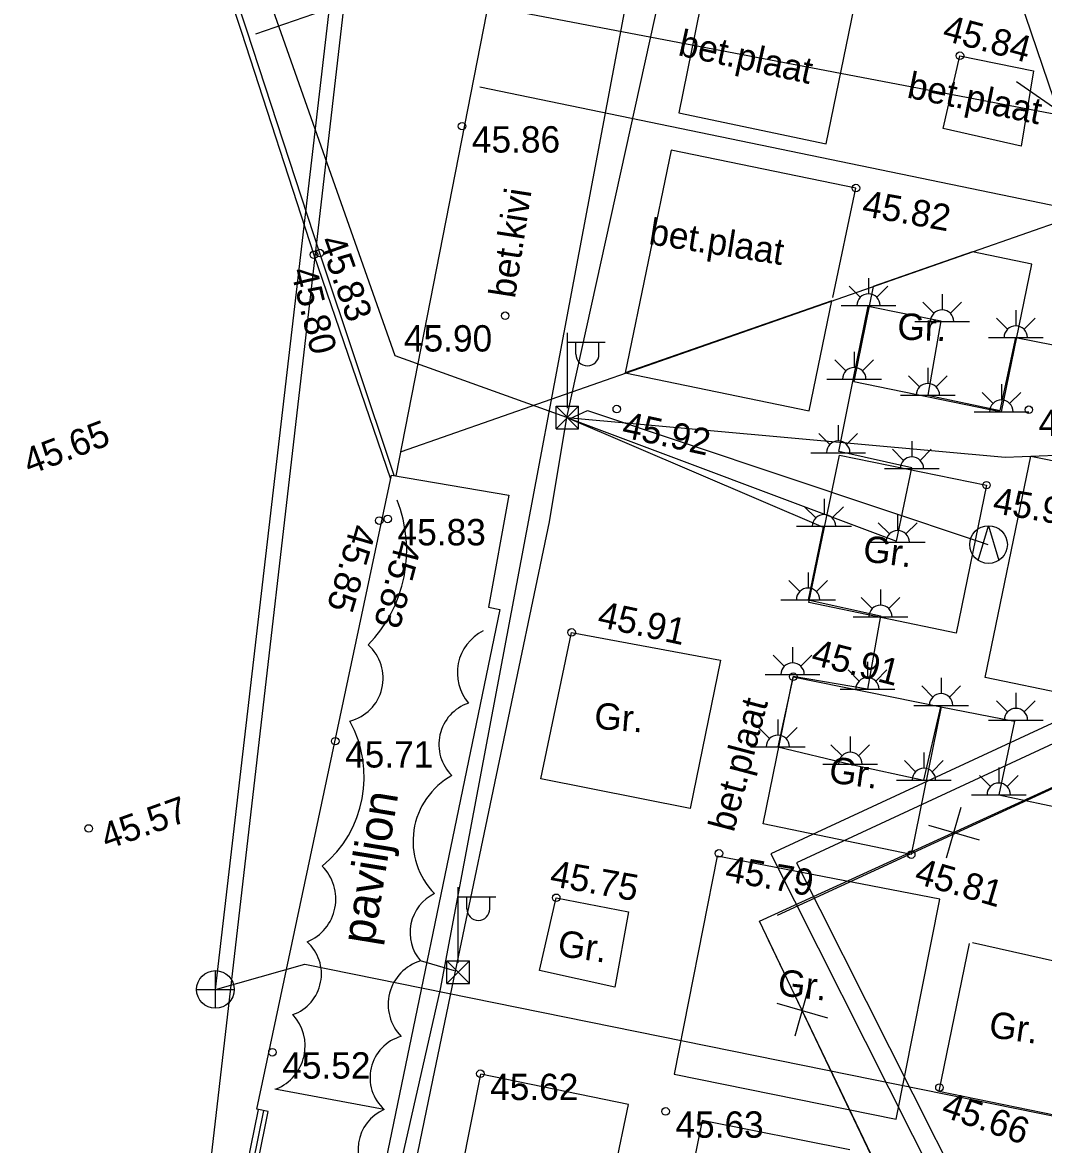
# Model space of a CAD drawing. Extents: x 641435 to 642280, y 6455888 to 6456393.
# Drawn here: x 641909.05 to 641936.15, y 6456155.4 to 6456185.18 of the extents above; entities that cross this region are included whole.
import ezdxf

# ---------------------------------------------------------------- set-up
doc = ezdxf.new("R2010")
doc.units = 0
for name, color, linetype in [('DTRASS', 7, 'Continuous'), ('ELRAJATIS', 7, 'Continuous'), ('KORGUS-EH2000', 7, 'Continuous'), ('MPKAABEL', 7, 'Continuous'), ('POST', 7, 'Continuous'), ('RAJATIS', 7, 'Continuous'), ('SKKAEV', 7, 'Continuous'), ('SKTRASS', 7, 'Continuous'), ('TEE', 7, 'Continuous'), ('TRUUP', 7, 'Continuous'), ('TTRASS', 7, 'Continuous'), ('VTRASS', 7, 'Continuous')]:
    doc.layers.add(name, color=color, linetype=linetype)

msp = doc.modelspace()

# ---------------------------------------------------------------- linework, layer by layer
at = {"layer": 'DTRASS'}
msp.add_line((641936.897, 6456182.579), (641935.427, 6456183.602), dxfattribs=at)
for points in [[(641929.088, 6456161.485), (641942.375, 6456167.611)], [(641936.729, 6456144.371), (641928.851, 6456160.823)]]:
    msp.add_lwpolyline(points, dxfattribs=at)
at = {"layer": 'ELRAJATIS'}
for p, q in [((641934.415, 6456170.903), (641934.687, 6456171.822)), ((641934.687, 6456171.822), (641934.96, 6456170.903))]:
    msp.add_line(p, q, dxfattribs=at)
msp.add_circle((641934.687, 6456171.322), 0.5, dxfattribs=at)
at = {"layer": 'KORGUS-EH2000'}
for centre in [(641933.929, 6456184.297), (641920.714, 6456182.426), (641931.169, 6456180.783), (641916.782, 6456179.013), (641916.939, 6456179.058), (641921.858, 6456177.395), (641924.82, 6456174.918), (641935.757, 6456174.902), (641934.634, 6456172.899), (641918.742, 6456172.001), (641918.742, 6456172.001), (641918.517, 6456171.958), (641923.621, 6456168.992), (641929.504, 6456167.815), (641917.349, 6456166.104), (641910.804, 6456163.787), (641927.531, 6456163.126), (641932.635, 6456163.092), (641923.213, 6456161.947), (641915.681, 6456157.848), (641921.199, 6456157.278), (641933.385, 6456156.91), (641926.117, 6456156.279)]:
    msp.add_circle(centre, 0.1, dxfattribs=at)
at = {"layer": 'MPKAABEL'}
for points in [[(641923.499, 6456174.695), (641926.093, 6456186.498), (641926.592, 6456189.338)], [(641915.109, 6456187.175), (641918.926, 6456176.338), (641923.579, 6456174.668)], [(641952.97, 6456162.83), (641952.426, 6456164.798), (641951.593, 6456166.789), (641951.151, 6456168.552), (641950.186, 6456170.735), (641949.597, 6456172.57), (641948.823, 6456174.682), (641948.22, 6456176.476), (641947.425, 6456178.637), (641946.827, 6456180.528), (641946.012, 6456182.596), (641943.901, 6456182.093), (641942.026, 6456181.187), (641940.256, 6456180.793), (641938.068, 6456179.766), (641937.466, 6456180.08), (641935.525, 6456185.79)], [(641923.499, 6456174.695), (641932.247, 6456171.408), (641932.648, 6456173.355), (641930.712, 6456173.789), (641931.098, 6456175.691), (641931.494, 6456177.651), (641933.421, 6456177.257), (641933.077, 6456175.287), (641935, 6456174.883), (641935.41, 6456176.816), (641937.352, 6456176.44), (641936.963, 6456174.481), (641938.943, 6456174.079), (641939.321, 6456176.043), (641941.252, 6456175.627), (641940.991, 6456173.619), (641942.857, 6456173.282), (641943.205, 6456175.225)], [(641923.499, 6456174.695), (641935.133, 6456173.638), (641936.48, 6456173.698), (641938.543, 6456173.106), (641941.108, 6456172.579), (641944.909, 6456172.813), (641945.234, 6456174.802), (641947.127, 6456174.43), (641946.92, 6456172.475), (641946.467, 6456170.456), (641944.476, 6456170.89), (641944.001, 6456168.949), (641946.075, 6456168.549), (641945.673, 6456166.594), (641943.672, 6456166.98), (641943.271, 6456165.025), (641945.198, 6456164.59), (641944.828, 6456162.668), (641942.826, 6456163.046)], [(641923.579, 6456174.668), (641924.047, 6456174.881), (641934.411, 6456171.413), (641934.669, 6456171.321)], [(641920.543, 6456160.003), (641923.036, 6456171.922), (641923.499, 6456174.695)], [(641923.499, 6456174.695), (641930.295, 6456171.782), (641929.897, 6456169.857), (641931.82, 6456169.427), (641931.473, 6456167.48), (641929.501, 6456167.817), (641929.095, 6456165.953), (641931.018, 6456165.498), (641932.972, 6456165.073), (641933.419, 6456167.012), (641935.378, 6456166.639), (641934.959, 6456164.681), (641936.878, 6456164.276), (641937.337, 6456166.207), (641939.291, 6456165.783), (641938.841, 6456163.875), (641940.817, 6456163.462), (641941.214, 6456165.327)], [(641920.516, 6456160.008), (641919.614, 6456160.272)], [(641917.5, 6456145.275), (641919.937, 6456157.104), (641920.543, 6456160.003)], [(641918.646, 6456156.329), (641915.743, 6456156.868)]]:
    msp.add_lwpolyline(points, dxfattribs=at)
for centre, radius, start, end in [((641915.647, 6456171.171), 3.597, 315.6783, 21.7135), ((641921.832, 6456167.919), 1.244, 116.7591, 220.3418), ((641917.445, 6456167.775), 1.175, 284.2874, 48.6934), ((641921.257, 6456166.017), 1.159, 108.7928, 225.5049), ((641915.045, 6456165.153), 3.072, 309.6181, 28.8858), ((641921.395, 6456163.45), 1.982, 118.6163, 224.625), ((641916.132, 6456161.916), 1.232, 292.5071, 44.9503), ((641920.478, 6456161.024), 1.146, 115.543, 221.0356), ((641915.832, 6456159.926), 1.149, 289.9294, 47.7939), ((641919.958, 6456159.115), 1.207, 106.5861, 224.5399), ((641915.321, 6456158.014), 1.228, 292.1338, 42.6679), ((641919.407, 6456157.174), 1.137, 105.7646, 228.0016), ((641919.109, 6456155.269), 1.157, 113.5714, 229.3678)]:
    msp.add_arc(centre, radius, start, end, dxfattribs=at)
at = {"layer": 'POST'}
for p, q in [((641931.501, 6456178.391), (641931.501, 6456177.976)), ((641930.987, 6456178.178), (641931.281, 6456177.885)), ((641932.014, 6456178.178), (641931.721, 6456177.885)), ((641932.942, 6456177.754), (641933.235, 6456177.461)), ((641933.455, 6456177.967), (641933.455, 6456177.552)), ((641933.969, 6456177.754), (641933.675, 6456177.461)), ((641930.775, 6456177.665), (641932.227, 6456177.665)), ((641935.41, 6456177.543), (641935.41, 6456177.128)), ((641932.729, 6456177.241), (641934.182, 6456177.241)), ((641934.896, 6456177.33), (641935.19, 6456177.036)), ((641935.923, 6456177.33), (641935.63, 6456177.036)), ((641923.508, 6456174.943), (641923.508, 6456176.943)), ((641923.508, 6456176.693), (641924.508, 6456176.693)), ((641923.734, 6456176.372), (641923.734, 6456176.693)), ((641924.347, 6456176.372), (641924.347, 6456176.693)), ((641934.684, 6456176.816), (641936.136, 6456176.816)), ((641931.122, 6456176.438), (641931.122, 6456176.023)), ((641930.609, 6456176.225), (641930.902, 6456175.931)), ((641931.636, 6456176.225), (641931.342, 6456175.931)), ((641933.077, 6456176.013), (641933.077, 6456175.598)), ((641930.396, 6456175.711), (641931.849, 6456175.711)), ((641932.563, 6456175.801), (641932.857, 6456175.507)), ((641933.59, 6456175.801), (641933.297, 6456175.507)), ((641934.515, 6456175.362), (641934.808, 6456175.069)), ((641935.028, 6456175.575), (641935.028, 6456175.16)), ((641935.542, 6456175.362), (641935.248, 6456175.069)), ((641932.351, 6456175.287), (641933.803, 6456175.287)), ((641923.808, 6456174.993), (641923.208, 6456174.393)), ((641923.808, 6456174.393), (641923.208, 6456174.993)), ((641923.208, 6456174.993), (641923.808, 6456174.993)), ((641923.208, 6456174.393), (641923.208, 6456174.993)), ((641923.808, 6456174.393), (641923.808, 6456174.993)), ((641934.302, 6456174.848), (641935.755, 6456174.848)), ((641923.508, 6456174.693), (641923.508, 6456174.693)), ((641930.699, 6456174.487), (641930.699, 6456174.072)), ((641923.208, 6456174.393), (641923.808, 6456174.393)), ((641930.185, 6456174.274), (641930.479, 6456173.981)), ((641931.213, 6456174.274), (641930.919, 6456173.981)), ((641932.653, 6456174.063), (641932.653, 6456173.648)), ((641929.973, 6456173.761), (641931.425, 6456173.761)), ((641932.14, 6456173.85), (641932.433, 6456173.557)), ((641933.167, 6456173.85), (641932.874, 6456173.557)), ((641931.927, 6456173.337), (641933.38, 6456173.337)), ((641930.321, 6456172.534), (641930.321, 6456172.119)), ((641929.807, 6456172.321), (641930.1, 6456172.028)), ((641930.834, 6456172.321), (641930.541, 6456172.028)), ((641932.275, 6456172.11), (641932.275, 6456171.695)), ((641929.594, 6456171.808), (641931.047, 6456171.808)), ((641931.761, 6456171.897), (641932.055, 6456171.603)), ((641932.789, 6456171.897), (641932.495, 6456171.603)), ((641931.549, 6456171.383), (641933.001, 6456171.383)), ((641929.384, 6456170.371), (641929.677, 6456170.077)), ((641929.897, 6456170.583), (641929.897, 6456170.168)), ((641930.411, 6456170.371), (641930.117, 6456170.077)), ((641931.82, 6456170.128), (641931.82, 6456169.713)), ((641929.171, 6456169.857), (641930.623, 6456169.857)), ((641931.306, 6456169.915), (641931.6, 6456169.621)), ((641932.333, 6456169.915), (641932.04, 6456169.621)), ((641931.093, 6456169.401), (641932.546, 6456169.401)), ((641929.487, 6456168.598), (641929.487, 6456168.183)), ((641928.973, 6456168.386), (641929.267, 6456168.092)), ((641930, 6456168.386), (641929.707, 6456168.092)), ((641930.96, 6456167.993), (641931.253, 6456167.7)), ((641931.473, 6456168.206), (641931.473, 6456167.791)), ((641931.987, 6456167.993), (641931.693, 6456167.7)), ((641928.76, 6456167.872), (641930.213, 6456167.872)), ((641933.428, 6456167.782), (641933.428, 6456167.367)), ((641930.747, 6456167.48), (641932.199, 6456167.48)), ((641932.914, 6456167.569), (641933.208, 6456167.275)), ((641933.941, 6456167.569), (641933.648, 6456167.275)), ((641935.414, 6456167.389), (641935.414, 6456166.974)), ((641932.701, 6456167.055), (641934.154, 6456167.055)), ((641934.901, 6456167.176), (641935.194, 6456166.883)), ((641935.928, 6456167.176), (641935.634, 6456166.883)), ((641928.582, 6456166.467), (641928.875, 6456166.173)), ((641929.095, 6456166.68), (641929.095, 6456166.265)), ((641929.609, 6456166.467), (641929.315, 6456166.173)), ((641934.688, 6456166.663), (641936.14, 6456166.663)), ((641931.018, 6456166.224), (641931.018, 6456165.809)), ((641928.369, 6456165.953), (641929.822, 6456165.953)), ((641930.504, 6456166.011), (641930.798, 6456165.718)), ((641931.531, 6456166.011), (641931.238, 6456165.718)), ((641932.459, 6456165.587), (641932.752, 6456165.293)), ((641932.972, 6456165.8), (641932.972, 6456165.385)), ((641933.486, 6456165.587), (641933.192, 6456165.293)), ((641930.292, 6456165.498), (641931.744, 6456165.498)), ((641934.959, 6456165.407), (641934.959, 6456164.992)), ((641932.246, 6456165.073), (641933.699, 6456165.073)), ((641934.445, 6456165.194), (641934.739, 6456164.901)), ((641935.472, 6456165.194), (641935.179, 6456164.901)), ((641934.233, 6456164.681), (641935.685, 6456164.681)), ((641920.613, 6456160.225), (641920.613, 6456162.225)), ((641920.613, 6456161.975), (641921.613, 6456161.975)), ((641920.84, 6456161.654), (641920.84, 6456161.975)), ((641921.452, 6456161.654), (641921.452, 6456161.975)), ((641920.913, 6456160.275), (641920.313, 6456159.675)), ((641920.913, 6456159.675), (641920.313, 6456160.275)), ((641920.313, 6456160.275), (641920.913, 6456160.275)), ((641920.313, 6456159.675), (641920.313, 6456160.275)), ((641920.913, 6456159.675), (641920.913, 6456160.275)), ((641920.613, 6456159.975), (641920.613, 6456159.975)), ((641920.313, 6456159.675), (641920.913, 6456159.675))]:
    msp.add_line(p, q, dxfattribs=at)
for centre, radius, start, end in [((641931.501, 6456177.665), 0.311, 0.0035, 179.9965), ((641933.455, 6456177.24), 0.311, 0.0035, 179.9965), ((641935.41, 6456176.816), 0.311, 0.0035, 179.9965), ((641924.041, 6456176.372), 0.306, 180, 0), ((641931.122, 6456175.711), 0.311, 0.0035, 179.9965), ((641933.077, 6456175.287), 0.311, 0.0035, 179.9965), ((641935.028, 6456174.848), 0.311, 0.0035, 179.9965), ((641930.699, 6456173.761), 0.311, 0.0035, 179.9965), ((641932.653, 6456173.337), 0.311, 0.0035, 179.9965), ((641930.321, 6456171.808), 0.311, 0.0035, 179.9965), ((641932.275, 6456171.383), 0.311, 0.0035, 179.9965), ((641929.897, 6456169.857), 0.311, 0.0035, 179.9965), ((641931.82, 6456169.401), 0.311, 0.0035, 179.9965), ((641929.487, 6456167.872), 0.311, 0.0035, 179.9965), ((641931.473, 6456167.48), 0.311, 0.0035, 179.9965), ((641933.428, 6456167.055), 0.311, 0.0035, 179.9965), ((641935.414, 6456166.663), 0.311, 0.0035, 179.9965), ((641929.095, 6456165.953), 0.311, 0.0035, 179.9965), ((641931.018, 6456165.497), 0.311, 0.0035, 179.9965), ((641932.972, 6456165.073), 0.311, 0.0035, 179.9965), ((641934.959, 6456164.681), 0.311, 0.0035, 179.9965), ((641921.146, 6456161.654), 0.306, 180, 0)]:
    msp.add_arc(centre, radius, start, end, dxfattribs=at)
at = {"layer": 'RAJATIS'}
msp.add_lwpolyline([(641921.716, 6456169.602), (641918.012, 6456151.69), (641914.792, 6456152.412), (641915.564, 6456156.278), (641915.27, 6456156.334), (641918.844, 6456173.167), (641921.951, 6456172.633), (641921.413, 6456169.662)], close=True, dxfattribs=at)
at = {"layer": 'SKKAEV'}
for p, q in [((641914.166, 6456159.014), (641914.166, 6456160.014)), ((641913.666, 6456159.514), (641914.666, 6456159.514))]:
    msp.add_line(p, q, dxfattribs=at)
msp.add_circle((641914.166, 6456159.514), 0.5, dxfattribs=at)
at = {"layer": 'SKTRASS'}
for p, q in [((641933.572, 6456163.008), (641933.957, 6456164.354)), ((641933.091, 6456163.873), (641934.437, 6456163.488)), ((641929.551, 6456158.281), (641929.936, 6456159.627)), ((641929.07, 6456159.147), (641930.416, 6456158.762))]:
    msp.add_line(p, q, dxfattribs=at)
for points in [[(641914.166, 6456159.514), (641917.291, 6456186.411)], [(641917.291, 6456186.411), (641937.121, 6456182.624)], [(641898.795, 6456118.719), (641895.999, 6456114.122), (641905.536, 6456121.152), (641912.42, 6456126.148), (641916.873, 6456129.38), (641930.438, 6456139.226), (641936.851, 6456144.05), (641928.604, 6456161.326), (641942.36, 6456167.604), (641937.103, 6456182.624)], [(641914.166, 6456159.514), (641916.542, 6456160.189)]]:
    msp.add_lwpolyline(points, dxfattribs=at)
at = {"layer": 'TEE'}
for p, q in [((641921.704, 6456187.117), (641915.233, 6456184.865)), ((641918.964, 6456173.146), (641921.704, 6456187.117)), ((641919.104, 6456173.792), (641944.835, 6456182.789)), ((641934.6, 6456167.79), (641935.807, 6456173.668)), ((641935.807, 6456173.668), (641941.684, 6456172.461)), ((641940.477, 6456166.583), (641934.6, 6456167.79)), ((641927.485, 6456163.05), (641926.345, 6456157.263)), ((641933.392, 6456161.913), (641927.485, 6456163.05)), ((641932.233, 6456156.069), (641933.392, 6456161.913)), ((641934.171, 6456160.732), (641933.366, 6456156.814)), ((641938.105, 6456159.887), (641934.259, 6456160.751)), ((641921.205, 6456157.267), (641920.441, 6456153.412)), ((641925.127, 6456156.465), (641921.209, 6456157.27)), ((641926.345, 6456157.263), (641932.233, 6456156.069)), ((641933.366, 6456156.814), (641937.284, 6456156.009)), ((641924.32, 6456152.602), (641925.127, 6456156.465)), ((641927.088, 6456156.035), (641926.282, 6456152.148)), ((641931.005, 6456155.261), (641927.088, 6456156.035))]:
    msp.add_line(p, q, dxfattribs=at)
for points in [[(641914.098, 6456132.862), (641920.138, 6456159.524), (641925.706, 6456189.078), (641928.641, 6456203.396)], [(641910.773, 6456197.121), (641913.191, 6456189.914), (641914.86, 6456184.924), (641916.782, 6456179.013), (641918.816, 6456173.067), (641918.816, 6456173.067)], [(641918.913, 6456173.155), (641916.939, 6456179.058), (641915, 6456184.974), (641913.295, 6456190.08), (641910.906, 6456197.177)], [(641927.262, 6456186.706), (641926.468, 6456182.778), (641930.376, 6456181.957), (641931.186, 6456185.886), (641927.262, 6456186.706)], [(641933.929, 6456184.297), (641935.88, 6456183.893), (641935.55, 6456181.893), (641933.485, 6456182.363), (641933.929, 6456184.297)], [(641930.553, 6456177.883), (641931.169, 6456180.783), (641926.263, 6456181.788), (641925.042, 6456175.879)], [(641930.728, 6456173.697), (641934.634, 6456172.899), (641933.826, 6456168.971), (641929.914, 6456169.78), (641930.728, 6456173.697)], [(641923.621, 6456168.992), (641927.576, 6456168.256), (641926.772, 6456164.313), (641922.805, 6456165.103), (641923.621, 6456168.992)], [(641929.504, 6456167.815), (641933.427, 6456167.012), (641932.635, 6456163.092), (641928.706, 6456163.906), (641929.504, 6456167.815)], [(641923.213, 6456161.947), (641925.132, 6456161.571), (641924.77, 6456159.577), (641922.773, 6456160.014), (641923.213, 6456161.947)], [(641915.3, 6456156.328), (641913.481, 6456147.377), (641908.42, 6456145.634), (641907.387, 6456144.601), (641906.403, 6456143.4), (641905.937, 6456142.175), (641905.673, 6456140.916), (641905.636, 6456140.337), (641906.944, 6456135.769)], [(641915.447, 6456156.3), (641913.611, 6456147.263), (641908.502, 6456145.503), (641907.498, 6456144.5), (641906.535, 6456143.324), (641906.081, 6456142.133), (641905.822, 6456140.896), (641905.787, 6456140.353), (641907.083, 6456135.828)]]:
    msp.add_lwpolyline(points, dxfattribs=at)
for points in [[(641931.11, 6456175.653), (641935.028, 6456174.848), (641935.833, 6456178.767), (641934.261, 6456179.09), (641931.628, 6456178.172)], [(641925.042, 6456175.879), (641929.929, 6456174.875), (641930.528, 6456177.789)]]:
    msp.add_lwpolyline(points, close=True, dxfattribs=at)
at = {"layer": 'TRUUP'}
for points in [[(641921.182, 6456183.47), (641952.567, 6456176.985)], [(641916.542, 6456160.189), (641939.184, 6456155.597)]]:
    msp.add_lwpolyline(points, dxfattribs=at)
at = {"layer": 'TTRASS'}
for points in [[(641942.971, 6456169.635), (641928.908, 6456163.112), (641943.953, 6456133.245)], [(641943.599, 6456169.376), (641929.587, 6456162.875), (641944.4, 6456133.47)]]:
    msp.add_lwpolyline(points, dxfattribs=at)
at = {"layer": 'VTRASS'}
msp.add_lwpolyline([(641923.114, 6456138.376), (641913.791, 6456152.717), (641917.759, 6456187.181), (641919.621, 6456196.175), (641921.185, 6456201.694), (641921.523, 6456202.131), (641926.732, 6456201.557)], dxfattribs=at)

# ---------------------------------------------------------------- texts
at = {"layer": 'KORGUS-EH2000'}
for s, rotation, p in [(' 45.84', 344.9576, (641933.181, 6456184.785)), (' 45.82', 349.8257, (641931.045, 6456180.094)), (' 45.83', 289.5333, (641916.822, 6456179.632)), (' 45.80', 283.775, (641916.102, 6456178.846)), (' 45.92', 347.7361, (641924.671, 6456174.234)), (' 45.65', 20.6814, (641908.988, 6456173.072)), (' 45.94', 350.2112, (641934.515, 6456172.209)), (' 45.85', 253.8275, (641917.845, 6456172.153)), (' 45.83', 255.2457, (641919.034, 6456171.733)), (' 45.91', 347.7361, (641924.023, 6456169.203)), (' 45.91', 345.652, (641929.694, 6456168.213)), (' 45.57', 19.633, (641911.039, 6456163.128)), (' 45.75', 349.8165, (641922.761, 6456162.313)), (' 45.79', 350.0447, (641927.41, 6456162.437)), (' 45.81', 343.7103, (641932.439, 6456162.42)), (' 45.66', 340.6882, (641933.154, 6456156.249))]:
    msp.add_text(s, height=0.7, rotation=rotation, dxfattribs=at).set_placement(p)
for s, p in [(' 45.86', (641920.714, 6456181.726)), (' 45.90', (641918.911, 6456176.445)), (' 45.91', (641935.757, 6456174.202)), (' 45.83', (641918.742, 6456171.301)), (' 45.71', (641917.349, 6456165.404)), (' 45.52', (641915.681, 6456157.148)), (' 45.62', (641921.199, 6456156.578)), (' 45.63', (641926.117, 6456155.579))]:
    msp.add_text(s, height=0.7, dxfattribs=at).set_placement(p)
at = {"layer": 'RAJATIS'}
msp.add_text('paviljon', height=0.9, rotation=80.7297, dxfattribs=at).set_placement((641918.366, 6456160.673))
at = {"layer": 'TEE'}
for s, rotation, p in [('bet.plaat', 347.6284, (641926.42, 6456184.314)), ('bet.plaat', 348.4162, (641932.497, 6456183.192)), ('bet.kivi', 81.1731, (641922.115, 6456177.838)), ('bet.plaat', 351.0339, (641925.647, 6456179.299)), ('Gr.', 357.9562, (641932.259, 6456176.766)), ('Gr.', 352.5743, (641931.328, 6456170.882)), ('Gr.', 355.4295, (641924.203, 6456166.437)), ('bet.plaat', 75.2462, (641927.923, 6456163.666)), ('Gr.', 352.1526, (641930.424, 6456165.014)), ('Gr.', 351.876, (641923.223, 6456160.408)), ('Gr.', 353.4851, (641929.07, 6456159.363)), ('Gr.', 351.8757, (641934.67, 6456158.253))]:
    msp.add_text(s, height=0.7, rotation=rotation, dxfattribs=at).set_placement(p)

doc.saveas('drawing.dxf')
